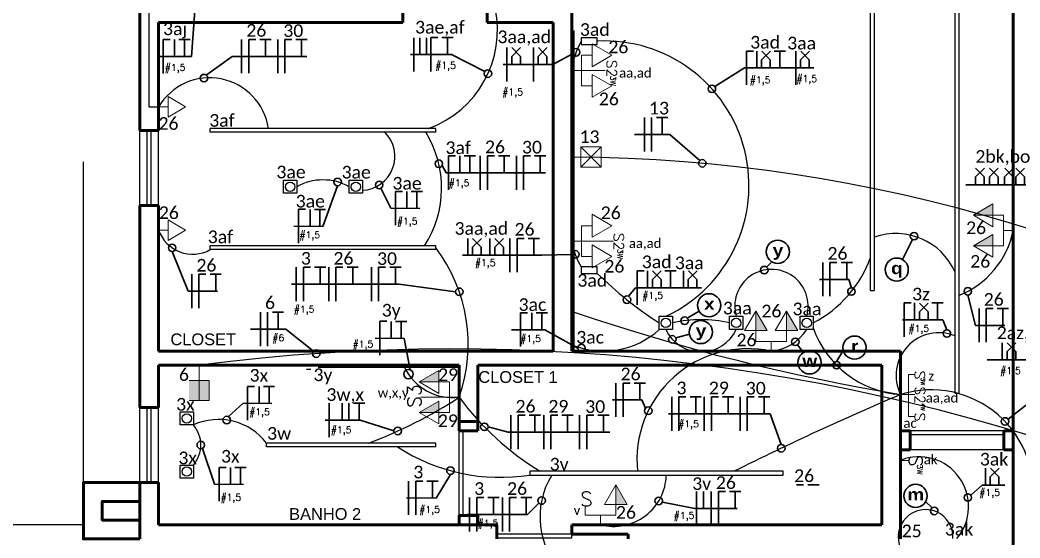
# Model space of a CAD drawing. Header units: millimetres. Extents: x 2775 to 3964, y 1473 to 2314.
# Drawn here: x 2872.3 to 2927.7, y 2154.1 to 2182.8 of the extents above; entities that cross this region are included whole.
import ezdxf
from ezdxf.enums import TextEntityAlignment as Align

# ---------------------------------------------------------------- set-up
doc = ezdxf.new("R2010")
doc.units = ezdxf.units.MM
for name, pattern in [('ACAD_ISO02W100', [15, 12, -3]), ('ACAD_ISO04W100', [30, 24, -3, 0, -3]), ('CONTINUO', [0]), ('DASHDOT2', [0.5, 0.25, -0.125, 0, -0.125]), ('DASHEDX2', [38.1, 25.4, -12.7])]:
    doc.linetypes.add(name, pattern=pattern)
for name, color, linetype in [('0.05', 8, 'Continuous'), ('01', 254, 'Continuous'), ('02', 7, 'Continuous'), ('04', 4, 'Continuous')]:
    doc.layers.add(name, color=color, linetype=linetype)
for name, color, linetype, lineweight in [('06', 252, 'Continuous', 60), ('EJEL05130C', 130, 'Continuous', 30), ('EJEL0550C', 50, 'Continuous', 35), ('EJEL0580C', 80, 'Continuous', 9), ('EJEL25170C', 170, 'Continuous', 25), ('EJEL25170T', 170, 'ACAD_ISO02W100', 25), ('EJEL25170TP', 10, 'ACAD_ISO04W100', 25), ('EJEL3040C', 40, 'Continuous', 9), ('Textos Iluminação', 111, 'DASHDOT2', 50)]:
    doc.layers.add(name, color=color, linetype=linetype, lineweight=lineweight)
doc.styles.add('CALIBRI - MUTABILE 25', font='calibri.ttf', dxfattribs={"height": 25})
doc.styles.add('M_abG50', font='', dxfattribs={"width": 1.1, "height": 0.13})
doc.styles.add('ROMANS', font='romans', dxfattribs={"height": 0.2})
doc.styles.add('SR60', font='simplex', dxfattribs={"height": 0.15})
doc.styles.add('SR80', font='SIMPLEX', dxfattribs={"height": 0.1})
doc.styles.get("Standard").update_dxf_attribs({"font": 'arial.ttf'})
doc.styles.get('M_abG50').set_extended_font_data('Arial Black')

# ---------------------------------------------------------------- blocks, each defined once
blk = doc.blocks.new('A$C0AE3526C')
at = {"layer": 'EJEL0580C'}
h = blk.add_hatch(color=256, dxfattribs=at)
h.dxf.hatch_style = 1
h.paths.add_polyline_path([(47.6, 15.9), (15.9, 15.9), (15.9, -15.9), (47.6, -15.9)])
h = blk.add_hatch(color=256, dxfattribs=at)
h.dxf.hatch_style = 1
h.paths.add_polyline_path([(47.6, -15.9), (47.6, 0), (15.9, 0), (15.9, -15.9)])
for p, q in [((15.9, 15.9), (47.6, 15.9)), ((15.9, -15.9), (15.9, 15.9)), ((15.9, -15.9), (15.9, 15.9)), ((47.6, -15.9), (47.6, 15.9)), ((47.6, -15.9), (47.6, 15.9)), ((-7.9, 0), (47.6, 0)), ((0, 0), (47.6, 0))]:
    blk.add_line(p, q, dxfattribs=at)
blk = doc.blocks.new('A$C45B0798E')
at = {"layer": 'EJEL0580C'}
for p, q in [((-15.9, -15.9), (-15.9, 15.9)), ((-15.9, 15.9), (15.9, 15.9)), ((15.9, -15.9), (15.9, 15.9)), ((-26.9, 0), (-30.2, 0)), ((-15.9, 0), (-26.9, 0)), ((-15.9, -15.9), (15.9, -15.9))]:
    blk.add_line(p, q, dxfattribs=at)
at = {"layer": 'EJEL0580C', "ltscale": 0.015}
for p, q in [((-15.9, -15.9), (15.9, 15.9)), ((-15.9, 15.9), (15.9, -15.9))]:
    blk.add_line(p, q, dxfattribs=at)
blk = doc.blocks.new('A$C48824C57')
at = {"layer": 'EJEL0580C'}
h = blk.add_hatch(color=256, dxfattribs=at)
h.dxf.hatch_style = 1
h.paths.add_polyline_path([(30.2, 22.6), (30.2, 5.7), (58.9, 22.6)])
h = blk.add_hatch(color=256, dxfattribs=at)
h.dxf.hatch_style = 1
h.paths.add_polyline_path([(30.2, -22.6), (30.2, -39.5), (58.9, -22.6)])
for p, q in [((30.2, 22.6), (30.2, 39.5)), ((30.2, 39.5), (30.2, 5.7)), ((30.2, 39.5), (58.9, 22.6)), ((30.2, 22.6), (14.3, 22.6)), ((14.3, 22.6), (14.3, -22.6)), ((58.9, 22.6), (30.2, 5.7)), ((30.2, 22.6), (58.9, 22.6)), ((3.3, 0), (0, 0)), ((14.3, 0), (3.3, 0)), ((14.3, -22.6), (14.3, 0)), ((30.2, -22.6), (30.2, -5.7)), ((30.2, -5.7), (30.2, -39.5)), ((30.2, -5.7), (58.9, -22.6)), ((30.2, -22.6), (14.3, -22.6)), ((58.9, -22.6), (30.2, -39.5)), ((30.2, -22.6), (58.9, -22.6))]:
    blk.add_line(p, q, dxfattribs=at)
blk = doc.blocks.new('A$C358D43A7')
at = {"layer": 'EJEL0580C'}
for p, q in [((0, 0), (0, 16.9)), ((0, 16.9), (0, -16.9)), ((0, 16.9), (28.7, 0)), ((0, 0), (-15.9, 0)), ((28.7, 0), (0, -16.9))]:
    blk.add_line(p, q, dxfattribs=at)
blk = doc.blocks.new('A$C31D627B1')
at = {"layer": 'EJEL0580C'}
h = blk.add_hatch(color=256, dxfattribs=at)
h.dxf.hatch_style = 1
h.paths.add_polyline_path([(30.2, -22.6), (30.2, -39.5), (58.9, -22.6)])
for p, q in [((14.3, 22.6), (14.3, -22.6)), ((27.6, 22.6), (14.3, 22.6)), ((3.3, 0), (0, 0)), ((14.3, 0), (3.3, 0)), ((14.3, -22.6), (14.3, 0)), ((30.2, -22.6), (30.2, -5.7)), ((30.2, -5.7), (30.2, -39.5)), ((30.2, -5.7), (58.9, -22.6)), ((30.2, -22.6), (14.3, -22.6)), ((58.9, -22.6), (30.2, -39.5)), ((30.2, -22.6), (58.9, -22.6))]:
    blk.add_line(p, q, dxfattribs=at)
at = {"layer": 'EJEL0580C', "style": 'SR80'}
blk.add_text('S', height=21.2, rotation=270, dxfattribs=at).set_placement((27.6, 30))
blk = doc.blocks.new('xx')
at = {"layer": 'EJEL0550C', "ltscale": 0.015}
for p, q in [((29608.92, 22540.88), (29612.08, 22544.01)), ((29608.92, 22537.98), (29608.92, 22540.88)), ((29612.02, 22540.88), (29608.96, 22544.01)), ((29612.02, 22537.98), (29612.02, 22540.88))]:
    blk.add_line(p, q, dxfattribs=at)

msp = doc.modelspace()

# ---------------------------------------------------------------- linework, layer by layer
at = {"layer": '0.05'}
msp.add_line((2888.4, 2163.444), (2888.168, 2163.445), dxfattribs=at)
at = {"layer": '01', "linetype": 'DASHEDX2', "ltscale": 0.7}
msp.add_line((2875.803, 2157.18), (2875.803, 2213.678), dxfattribs=at)
at = {"layer": '01', "color": 32, "linetype": 'DASHEDX2', "ltscale": 0.7, "true_color": 0xcd6928}
for p, q in [((2903.011, 2164.47), (2903.011, 2183.476)), ((2896.632, 2163.558), (2888.821, 2163.558))]:
    msp.add_line(p, q, dxfattribs=at)
at = {"layer": '01', "ltscale": 5}
for p, q in [((2926.834, 2159.002), (2921.627, 2159.002)), ((2875.803, 2154.836), (2859.877, 2154.836))]:
    msp.add_line(p, q, dxfattribs=at)
at = {"layer": '01', "color": 40}
for points in [[(2886.895, 2173.947), (2887.624, 2173.947), (2887.624, 2173.218), (2886.895, 2173.218)], [(2890.54, 2173.947), (2891.269, 2173.947), (2891.269, 2173.218), (2890.54, 2173.218)], [(2907.724, 2166.396), (2908.453, 2166.396), (2908.453, 2165.667), (2907.724, 2165.667)], [(2911.629, 2166.396), (2912.358, 2166.396), (2912.358, 2165.667), (2911.629, 2165.667)], [(2915.534, 2166.396), (2916.263, 2166.396), (2916.263, 2165.667), (2915.534, 2165.667)], [(2881.167, 2161.102), (2881.896, 2161.102), (2881.896, 2160.373), (2881.167, 2160.373)], [(2881.167, 2158.152), (2881.896, 2158.152), (2881.896, 2157.423), (2881.167, 2157.423)]]:
    msp.add_lwpolyline(points, close=True, dxfattribs=at)
for centre in [(2887.259, 2173.582), (2890.904, 2173.582), (2908.088, 2166.032), (2911.994, 2166.032), (2915.899, 2166.032), (2881.531, 2160.738), (2881.531, 2157.787)]:
    msp.add_circle(centre, 0.26, dxfattribs=at)
at = {"layer": '02', "ltscale": 5}
for p, q in [((2878.928, 2172.541), (2878.928, 2176.707)), ((2879.344, 2172.541), (2879.344, 2176.707)), ((2879.553, 2172.541), (2879.553, 2176.707)), ((2879.969, 2172.541), (2879.969, 2176.707)), ((2878.928, 2157.18), (2878.928, 2161.345)), ((2879.344, 2157.18), (2879.344, 2161.345)), ((2879.553, 2157.18), (2879.553, 2161.345)), ((2879.969, 2157.18), (2879.969, 2161.345))]:
    msp.add_line(p, q, dxfattribs=at)
at = {"layer": '02', "color": 40, "ltscale": 15}
for p, q in [((2882.833, 2176.603), (2882.833, 2176.811)), ((2895.33, 2176.811), (2882.833, 2176.811)), ((2895.33, 2176.603), (2882.833, 2176.603)), ((2895.33, 2176.603), (2895.33, 2176.811)), ((2882.833, 2170.093), (2882.833, 2170.302)), ((2895.33, 2170.302), (2882.833, 2170.302)), ((2895.33, 2170.093), (2882.833, 2170.093)), ((2895.33, 2170.093), (2895.33, 2170.302)), ((2919.438, 2167.829), (2919.646, 2167.829)), ((2885.957, 2159.158), (2885.957, 2159.367)), ((2895.33, 2159.367), (2885.957, 2159.367)), ((2895.33, 2159.158), (2885.957, 2159.158)), ((2895.33, 2159.158), (2895.33, 2159.367))]:
    msp.add_line(p, q, dxfattribs=at)
for points in [[(2924.335, 2186.574), (2924.335, 2162.126), (2924.126, 2162.126), (2924.126, 2186.366)], [(2919.438, 2167.829), (2919.438, 2183.476), (2919.646, 2183.476), (2919.646, 2167.829)], [(2904.287, 2181.471), (2904.287, 2181.836), (2903.402, 2181.836), (2903.402, 2181.471), (2904.287, 2181.471)], [(2904.287, 2168.777), (2904.287, 2169.142), (2903.402, 2169.142), (2903.402, 2168.777), (2904.287, 2168.777)]]:
    msp.add_lwpolyline(points, dxfattribs=at)
at = {"layer": '02', "ltscale": 5}
for points in [[(2896.632, 2155.357), (2896.632, 2160.044), (2896.841, 2160.044), (2896.841, 2155.357)], [(2926.834, 2160.044), (2921.627, 2160.044), (2921.627, 2159.835), (2926.834, 2159.835)], [(2902.881, 2154.316), (2898.715, 2154.316), (2898.715, 2154.107), (2902.881, 2154.107)]]:
    msp.add_lwpolyline(points, close=True, dxfattribs=at)
at = {"layer": '02', "color": 40, "ltscale": 15}
msp.add_lwpolyline([(2900.542, 2157.596), (2914.601, 2157.596), (2914.601, 2157.804), (2900.542, 2157.804)], close=True, dxfattribs=at)
at = {"layer": '06', "ltscale": 5}
for p, q in [((2878.928, 2176.707), (2878.928, 2203.524)), ((2927.355, 2132.185), (2927.355, 2191.547)), ((2893.508, 2182.695), (2893.508, 2183.476)), ((2898.194, 2182.695), (2898.194, 2183.476)), ((2902.881, 2164.47), (2902.881, 2183.476)), ((2879.969, 2176.707), (2879.969, 2182.695)), ((2893.508, 2182.695), (2879.969, 2182.695)), ((2901.839, 2182.695), (2898.194, 2182.695)), ((2901.839, 2164.47), (2901.839, 2182.695)), ((2879.969, 2176.707), (2878.928, 2176.707)), ((2879.969, 2176.707), (2878.928, 2176.707)), ((2878.928, 2161.345), (2878.928, 2172.541)), ((2879.969, 2172.541), (2878.928, 2172.541)), ((2879.969, 2164.47), (2879.969, 2172.541)), ((2901.839, 2164.47), (2879.969, 2164.47)), ((2921.106, 2164.47), (2902.881, 2164.47)), ((2921.106, 2154.055), (2921.106, 2164.47)), ((2879.969, 2161.345), (2879.969, 2163.689)), ((2896.632, 2163.689), (2879.969, 2163.689)), ((2896.632, 2160.564), (2896.632, 2163.689)), ((2920.065, 2163.689), (2897.674, 2163.689)), ((2897.674, 2160.564), (2897.674, 2163.689)), ((2920.065, 2154.836), (2920.065, 2163.689)), ((2879.969, 2161.345), (2878.928, 2161.345)), ((2879.969, 2161.345), (2878.928, 2161.345)), ((2897.674, 2160.564), (2896.632, 2160.564)), ((2896.632, 2160.564), (2896.632, 2160.044)), ((2897.674, 2160.564), (2897.674, 2160.044)), ((2897.674, 2160.044), (2896.632, 2160.044)), ((2921.627, 2160.044), (2921.106, 2160.044)), ((2921.627, 2159.002), (2921.627, 2160.044)), ((2926.834, 2159.002), (2926.834, 2160.044)), ((2927.355, 2160.044), (2926.834, 2160.044)), ((2921.627, 2159.002), (2921.106, 2159.002)), ((2927.355, 2159.002), (2926.834, 2159.002)), ((2878.928, 2154.055), (2878.928, 2157.18)), ((2879.969, 2157.18), (2878.928, 2157.18)), ((2879.969, 2154.836), (2879.969, 2157.18)), ((2896.632, 2154.836), (2896.632, 2155.357)), ((2897.674, 2155.357), (2896.632, 2155.357)), ((2897.674, 2154.836), (2897.674, 2155.357)), ((2898.715, 2154.836), (2879.969, 2154.836)), ((2898.715, 2154.055), (2898.715, 2154.836)), ((2920.065, 2154.836), (2902.881, 2154.836)), ((2902.881, 2154.316), (2902.881, 2154.836)), ((2906.005, 2154.316), (2902.881, 2154.316)), ((2906.005, 2154.055), (2906.005, 2154.316))]:
    msp.add_line(p, q, dxfattribs=at)
for points in [[(2878.928, 2157.18), (2875.803, 2157.18), (2875.803, 2154.055), (2878.928, 2154.055)], [(2878.928, 2156.138), (2876.845, 2156.138), (2876.845, 2155.097), (2878.928, 2155.097)]]:
    msp.add_lwpolyline(points, dxfattribs=at)
at = {"layer": 'EJEL05130C', "ltscale": 5}
for p, q in [((2881.785, 2180.798), (2882.034, 2184.22)), ((2881.785, 2180.798), (2879.962, 2180.806)), ((2882.611, 2179.77), (2884.055, 2180.81)), ((2896.213, 2180.908), (2893.939, 2180.914)), ((2896.213, 2180.908), (2898.058, 2179.972)), ((2901.834, 2180.354), (2902.922, 2180.956)), ((2912.456, 2180.165), (2910.814, 2179.131)), ((2908.317, 2176.475), (2909.974, 2175.031)), ((2895.685, 2174.758), (2895.911, 2174.352)), ((2889.078, 2171.385), (2889.894, 2173.64)), ((2892.84, 2172.386), (2892.294, 2173.493)), ((2894.443, 2172.379), (2892.84, 2172.386)), ((2889.078, 2171.385), (2887.475, 2171.392)), ((2921.204, 2169.547), (2921.769, 2170.651)), ((2881.617, 2167.789), (2880.72, 2169.985)), ((2902.861, 2169.829), (2901.212, 2169.782)), ((2913.679, 2169.123), (2913.975, 2169.419)), ((2918.228, 2168.446), (2918.381, 2167.981)), ((2893.305, 2168.174), (2896.433, 2167.757)), ((2906.403, 2167.978), (2906.021, 2167.507)), ((2925.264, 2165.896), (2924.833, 2167.578)), ((2909.274, 2166.302), (2909.931, 2166.69)), ((2923.446, 2166.197), (2923.673, 2165.652)), ((2887.025, 2165.688), (2888.558, 2164.47)), ((2901.39, 2165.654), (2903.206, 2164.636)), ((2893.579, 2165.174), (2891.975, 2165.181)), ((2893.579, 2165.174), (2893.911, 2163.434)), ((2908.643, 2165.202), (2909.397, 2165.41)), ((2915.384, 2164.81), (2915.721, 2164.389)), ((2917.928, 2164.506), (2917.56, 2163.897)), ((2906.758, 2161.759), (2906.972, 2161.313)), ((2928.532, 2161.845), (2927.067, 2160.687)), ((2884.649, 2161.573), (2883.837, 2160.835)), ((2886.253, 2161.566), (2884.649, 2161.573)), ((2891.142, 2160.634), (2889.209, 2160.642)), ((2891.142, 2160.634), (2893.017, 2160.039)), ((2913.876, 2160.986), (2914.491, 2159.289)), ((2899.34, 2159.969), (2898.238, 2160.269)), ((2883.066, 2157.084), (2882.394, 2159.073)), ((2895.358, 2156.323), (2896.149, 2157.632)), ((2884.67, 2157.077), (2883.066, 2157.084)), ((2925.621, 2157.042), (2924.991, 2156.488)), ((2895.358, 2156.323), (2893.704, 2156.33)), ((2909.691, 2155.736), (2907.897, 2156.101)), ((2900.417, 2155.407), (2901.057, 2156.036))]:
    msp.add_line(p, q, dxfattribs=at)
at = {"layer": 'EJEL05130C'}
for p, q in [((2888.179, 2180.81), (2884.055, 2180.81)), ((2901.834, 2180.354), (2899.075, 2180.354)), ((2916.291, 2180.165), (2912.456, 2180.165)), ((2908.317, 2176.475), (2906.357, 2176.475)), ((2901.411, 2174.352), (2895.911, 2174.352)), ((2928.303, 2173.681), (2924.719, 2173.681)), ((2901.212, 2169.782), (2896.815, 2169.782)), ((2918.228, 2168.446), (2916.602, 2168.446)), ((2883.242, 2167.789), (2881.617, 2167.789)), ((2893.305, 2168.174), (2887.344, 2168.174)), ((2910.069, 2167.978), (2906.403, 2167.978)), ((2923.446, 2166.197), (2921.204, 2166.197)), ((2887.025, 2165.688), (2885.065, 2165.688)), ((2901.39, 2165.654), (2899.53, 2165.654)), ((2926.889, 2165.896), (2925.264, 2165.896)), ((2929.267, 2163.987), (2925.903, 2163.987)), ((2906.758, 2161.759), (2905.132, 2161.759)), ((2913.876, 2160.986), (2908.239, 2160.986)), ((2904.978, 2159.969), (2899.34, 2159.969)), ((2926.891, 2157.042), (2925.621, 2157.042)), ((2922.493, 2156.125), (2922.856, 2155.779)), ((2912.041, 2155.736), (2909.691, 2155.736)), ((2900.417, 2155.407), (2897.052, 2155.407))]:
    msp.add_line(p, q, dxfattribs=at)
at = {"layer": 'EJEL05130C', "ltscale": 5}
for centre, radius in [((2903.114, 2181.035), 0.208), ((2898.228, 2179.851), 0.208), ((2882.484, 2179.605), 0.208), ((2910.644, 2179.01), 0.208), ((2895.503, 2174.859), 0.208), ((2910.114, 2174.878), 0.208), ((2889.894, 2173.848), 0.208), ((2892.198, 2173.677), 0.208), ((2921.853, 2170.842), 0.208), ((2880.72, 2170.193), 0.208), ((2903.069, 2169.829), 0.208), ((2913.55, 2168.959), 0.208), ((2896.642, 2167.757), 0.208), ((2918.381, 2167.772), 0.208), ((2924.833, 2167.786), 0.208), ((2905.935, 2167.317), 0.208), ((2909.131, 2166.151), 0.208), ((2923.673, 2165.443), 0.208), ((2908.451, 2165.121), 0.208), ((2915.268, 2164.984), 0.208), ((2888.711, 2164.328), 0.208), ((2903.414, 2164.636), 0.208), ((2917.56, 2163.689), 0.208), ((2893.817, 2163.191), 0.26), ((2907.117, 2161.163), 0.208), ((2883.746, 2160.647), 0.208), ((2926.896, 2160.569), 0.208), ((2893.225, 2160.039), 0.208), ((2898.03, 2160.269), 0.208), ((2882.308, 2159.262), 0.208), ((2914.491, 2159.081), 0.208), ((2896.149, 2157.84), 0.208), ((2901.206, 2156.182), 0.208), ((2907.697, 2156.16), 0.208), ((2924.834, 2156.351), 0.208)]:
    msp.add_circle(centre, radius, dxfattribs=at)
at = {"layer": 'EJEL05130C'}
for centre, radius in [((2914.296, 2169.975), 0.642), ((2920.892, 2168.986), 0.642), ((2910.489, 2167.007), 0.642), ((2910.029, 2165.524), 0.642), ((2918.551, 2164.661), 0.642), ((2916.059, 2163.843), 0.642), ((2921.934, 2156.441), 0.642), ((2922.969, 2155.604), 0.208)]:
    msp.add_circle(centre, radius, dxfattribs=at)
at = {"layer": 'EJEL0550C'}
for p, q in [((2880.218, 2181.743), (2880.607, 2181.743)), ((2881.403, 2181.738), (2881.09, 2181.738)), ((2881.403, 2181.738), (2881.715, 2181.738)), ((2884.97, 2181.748), (2885.359, 2181.748)), ((2885.899, 2181.748), (2885.587, 2181.748)), ((2885.899, 2181.748), (2886.211, 2181.748)), ((2886.97, 2181.748), (2887.358, 2181.748)), ((2887.899, 2181.748), (2887.586, 2181.748)), ((2887.899, 2181.748), (2888.211, 2181.748)), ((2895.057, 2181.848), (2895.446, 2181.848)), ((2895.987, 2181.848), (2895.674, 2181.848)), ((2895.987, 2181.848), (2896.299, 2181.848)), ((2912.557, 2181.103), (2912.946, 2181.103)), ((2914.404, 2181.103), (2914.091, 2181.103)), ((2914.404, 2181.103), (2914.716, 2181.103)), ((2907.88, 2177.413), (2907.568, 2177.413)), ((2907.88, 2177.413), (2908.193, 2177.413)), ((2896.036, 2175.295), (2896.425, 2175.295)), ((2897.221, 2175.29), (2896.908, 2175.29)), ((2897.221, 2175.29), (2897.533, 2175.29)), ((2898.202, 2175.29), (2898.59, 2175.29)), ((2899.131, 2175.29), (2898.818, 2175.29)), ((2899.131, 2175.29), (2899.443, 2175.29)), ((2900.201, 2175.29), (2900.59, 2175.29)), ((2901.131, 2175.29), (2900.818, 2175.29)), ((2901.131, 2175.29), (2901.443, 2175.29)), ((2893.096, 2173.324), (2893.484, 2173.324)), ((2894.28, 2173.319), (2893.968, 2173.319)), ((2894.28, 2173.319), (2894.593, 2173.319)), ((2887.731, 2172.33), (2888.12, 2172.33)), ((2888.915, 2172.324), (2888.603, 2172.324)), ((2888.915, 2172.324), (2889.228, 2172.324)), ((2899.842, 2170.72), (2900.231, 2170.72)), ((2900.771, 2170.72), (2900.459, 2170.72)), ((2900.771, 2170.72), (2901.083, 2170.72)), ((2917.19, 2169.384), (2917.579, 2169.384)), ((2918.119, 2169.384), (2917.807, 2169.384)), ((2918.119, 2169.384), (2918.432, 2169.384)), ((2887.995, 2169.113), (2888.384, 2169.113)), ((2888.924, 2169.113), (2888.611, 2169.113)), ((2888.924, 2169.113), (2889.236, 2169.113)), ((2889.8, 2169.113), (2890.189, 2169.113)), ((2890.729, 2169.113), (2890.417, 2169.113)), ((2890.729, 2169.113), (2891.042, 2169.113)), ((2892.167, 2169.113), (2892.556, 2169.113)), ((2893.096, 2169.113), (2892.784, 2169.113)), ((2893.096, 2169.113), (2893.409, 2169.113)), ((2906.504, 2168.917), (2906.893, 2168.917)), ((2908.351, 2168.917), (2908.038, 2168.917)), ((2908.351, 2168.917), (2908.663, 2168.917)), ((2882.204, 2168.727), (2882.593, 2168.727)), ((2883.134, 2168.727), (2882.821, 2168.727)), ((2883.134, 2168.727), (2883.446, 2168.727)), ((2886.589, 2166.627), (2886.276, 2166.627)), ((2886.589, 2166.627), (2886.901, 2166.627)), ((2921.306, 2167.135), (2921.694, 2167.135)), ((2923.152, 2167.135), (2922.84, 2167.135)), ((2923.152, 2167.135), (2923.465, 2167.135)), ((2925.851, 2166.835), (2926.24, 2166.835)), ((2926.78, 2166.835), (2926.468, 2166.835)), ((2926.78, 2166.835), (2927.093, 2166.835)), ((2892.231, 2166.119), (2892.62, 2166.119)), ((2893.416, 2166.114), (2893.104, 2166.114)), ((2893.416, 2166.114), (2893.729, 2166.114)), ((2900.031, 2166.598), (2900.42, 2166.598)), ((2901.216, 2166.593), (2900.903, 2166.593)), ((2901.216, 2166.593), (2901.528, 2166.593)), ((2884.906, 2162.511), (2885.294, 2162.511)), ((2886.09, 2162.505), (2885.778, 2162.505)), ((2886.09, 2162.505), (2886.403, 2162.505)), ((2905.72, 2162.698), (2906.109, 2162.698)), ((2906.649, 2162.698), (2906.337, 2162.698)), ((2906.649, 2162.698), (2906.962, 2162.698)), ((2908.816, 2161.925), (2909.205, 2161.925)), ((2909.745, 2161.925), (2909.433, 2161.925)), ((2909.745, 2161.925), (2910.058, 2161.925)), ((2910.615, 2161.925), (2911.004, 2161.925)), ((2911.544, 2161.925), (2911.231, 2161.925)), ((2911.544, 2161.925), (2911.856, 2161.925)), ((2912.607, 2161.925), (2912.996, 2161.925)), ((2913.536, 2161.925), (2913.224, 2161.925)), ((2913.536, 2161.925), (2913.849, 2161.925)), ((2891.084, 2161.573), (2890.771, 2161.573)), ((2891.084, 2161.573), (2891.396, 2161.573)), ((2899.898, 2160.908), (2900.287, 2160.908)), ((2900.827, 2160.908), (2900.514, 2160.908)), ((2900.827, 2160.908), (2901.139, 2160.908)), ((2901.716, 2160.908), (2902.105, 2160.908)), ((2902.645, 2160.908), (2902.333, 2160.908)), ((2902.645, 2160.908), (2902.957, 2160.908)), ((2903.709, 2160.908), (2904.097, 2160.908)), ((2904.638, 2160.908), (2904.325, 2160.908)), ((2904.638, 2160.908), (2904.95, 2160.908)), ((2883.322, 2158.022), (2883.711, 2158.022)), ((2884.507, 2158.017), (2884.195, 2158.017)), ((2884.507, 2158.017), (2884.819, 2158.017)), ((2894.226, 2157.261), (2894.615, 2157.261)), ((2895.155, 2157.261), (2894.843, 2157.261)), ((2895.155, 2157.261), (2895.468, 2157.261)), ((2911.003, 2156.675), (2911.392, 2156.675)), ((2911.932, 2156.675), (2911.62, 2156.675)), ((2911.932, 2156.675), (2912.245, 2156.675)), ((2915.342, 2157.059), (2915.731, 2157.059)), ((2916.271, 2157.059), (2915.958, 2157.059)), ((2916.271, 2157.059), (2916.583, 2157.059)), ((2897.603, 2156.345), (2897.992, 2156.345)), ((2898.532, 2156.345), (2898.22, 2156.345)), ((2898.532, 2156.345), (2898.844, 2156.345)), ((2899.427, 2156.345), (2899.816, 2156.345)), ((2900.356, 2156.345), (2900.043, 2156.345)), ((2900.356, 2156.345), (2900.668, 2156.345))]:
    msp.add_line(p, q, dxfattribs=at)
at = {"layer": 'EJEL0550C', "ltscale": 0.015}
for p, q in [((2880.218, 2179.866), (2880.218, 2181.743)), ((2880.856, 2180.802), (2880.856, 2181.741)), ((2881.403, 2180.8), (2881.403, 2181.738)), ((2884.572, 2179.871), (2884.572, 2181.748)), ((2884.97, 2179.871), (2884.97, 2181.748)), ((2885.899, 2180.81), (2885.899, 2181.748)), ((2886.572, 2179.871), (2886.572, 2181.748)), ((2886.97, 2179.871), (2886.97, 2181.748)), ((2887.899, 2180.81), (2887.899, 2181.748)), ((2894.111, 2179.964), (2894.111, 2181.841)), ((2894.455, 2180.907), (2894.455, 2181.845)), ((2894.829, 2180.907), (2894.829, 2181.845)), ((2895.057, 2179.97), (2895.057, 2181.848)), ((2895.987, 2180.909), (2895.987, 2181.848)), ((2899.281, 2179.416), (2899.281, 2181.293)), ((2900.753, 2179.416), (2900.753, 2181.293)), ((2912.557, 2179.226), (2912.557, 2181.103)), ((2913.135, 2180.165), (2913.135, 2181.103)), ((2914.404, 2180.165), (2914.404, 2181.103)), ((2915.297, 2179.226), (2915.297, 2181.103)), ((2906.904, 2175.536), (2906.904, 2177.413)), ((2907.301, 2175.536), (2907.301, 2177.413)), ((2907.88, 2176.475), (2907.88, 2177.413)), ((2896.036, 2173.418), (2896.036, 2175.295)), ((2896.674, 2174.354), (2896.674, 2175.293)), ((2897.221, 2174.352), (2897.221, 2175.29)), ((2897.804, 2173.413), (2897.804, 2175.29)), ((2898.202, 2173.413), (2898.202, 2175.29)), ((2899.131, 2174.352), (2899.131, 2175.29)), ((2899.804, 2173.413), (2899.804, 2175.29)), ((2900.201, 2173.413), (2900.201, 2175.29)), ((2901.131, 2174.352), (2901.131, 2175.29)), ((2893.096, 2171.447), (2893.096, 2173.324)), ((2893.734, 2172.383), (2893.734, 2173.321)), ((2894.28, 2172.38), (2894.28, 2173.319)), ((2887.731, 2170.452), (2887.731, 2172.33)), ((2888.369, 2171.388), (2888.369, 2172.327)), ((2888.915, 2171.386), (2888.915, 2172.324)), ((2897.107, 2169.782), (2897.107, 2170.72)), ((2898.339, 2169.782), (2898.339, 2170.72)), ((2899.444, 2168.843), (2899.444, 2170.72)), ((2899.842, 2168.843), (2899.842, 2170.72)), ((2900.771, 2169.782), (2900.771, 2170.72)), ((2916.792, 2167.507), (2916.792, 2169.384)), ((2917.19, 2167.507), (2917.19, 2169.384)), ((2918.119, 2168.446), (2918.119, 2169.384)), ((2887.597, 2167.235), (2887.597, 2169.113)), ((2887.995, 2167.235), (2887.995, 2169.113)), ((2888.924, 2168.174), (2888.924, 2169.113)), ((2889.402, 2167.235), (2889.402, 2169.113)), ((2889.8, 2167.235), (2889.8, 2169.113)), ((2890.729, 2168.174), (2890.729, 2169.113)), ((2891.769, 2167.235), (2891.769, 2169.113)), ((2892.167, 2167.235), (2892.167, 2169.113)), ((2893.096, 2168.174), (2893.096, 2169.113)), ((2906.504, 2167.04), (2906.504, 2168.917)), ((2907.082, 2167.978), (2907.082, 2168.917)), ((2908.351, 2167.978), (2908.351, 2168.917)), ((2909.066, 2167.978), (2909.066, 2168.917)), ((2881.807, 2166.85), (2881.807, 2168.727)), ((2882.204, 2166.85), (2882.204, 2168.727)), ((2883.134, 2167.789), (2883.134, 2168.727)), ((2885.612, 2164.75), (2885.612, 2166.627)), ((2886.01, 2164.75), (2886.01, 2166.627)), ((2886.589, 2165.688), (2886.589, 2166.627)), ((2921.306, 2165.258), (2921.306, 2167.135)), ((2921.883, 2166.197), (2921.883, 2167.135)), ((2923.152, 2166.197), (2923.152, 2167.135)), ((2925.453, 2164.958), (2925.453, 2166.835)), ((2925.851, 2164.958), (2925.851, 2166.835)), ((2926.78, 2165.896), (2926.78, 2166.835)), ((2892.231, 2164.242), (2892.231, 2166.119)), ((2892.869, 2165.177), (2892.869, 2166.116)), ((2893.416, 2165.175), (2893.416, 2166.114)), ((2900.031, 2164.721), (2900.031, 2166.598)), ((2900.669, 2165.657), (2900.669, 2166.595)), ((2901.216, 2165.654), (2901.216, 2166.593)), ((2926.743, 2163.987), (2926.743, 2164.926)), ((2884.906, 2160.634), (2884.906, 2162.511)), ((2885.544, 2161.569), (2885.544, 2162.508)), ((2886.09, 2161.567), (2886.09, 2162.505)), ((2905.322, 2160.821), (2905.322, 2162.698)), ((2905.72, 2160.821), (2905.72, 2162.698)), ((2906.649, 2161.759), (2906.649, 2162.698)), ((2908.418, 2160.048), (2908.418, 2161.925)), ((2908.816, 2160.048), (2908.816, 2161.925)), ((2909.745, 2160.986), (2909.745, 2161.925)), ((2910.217, 2160.048), (2910.217, 2161.925)), ((2910.615, 2160.048), (2910.615, 2161.925)), ((2911.544, 2160.986), (2911.544, 2161.925)), ((2912.21, 2160.048), (2912.21, 2161.925)), ((2912.607, 2160.048), (2912.607, 2161.925)), ((2913.536, 2160.986), (2913.536, 2161.925)), ((2889.429, 2159.696), (2889.429, 2161.573)), ((2890.147, 2160.634), (2890.147, 2161.573)), ((2890.52, 2160.634), (2890.52, 2161.573)), ((2891.084, 2160.634), (2891.084, 2161.573)), ((2899.5, 2159.031), (2899.5, 2160.908)), ((2899.898, 2159.031), (2899.898, 2160.908)), ((2900.827, 2159.969), (2900.827, 2160.908)), ((2901.318, 2159.031), (2901.318, 2160.908)), ((2901.716, 2159.031), (2901.716, 2160.908)), ((2902.645, 2159.969), (2902.645, 2160.908)), ((2903.311, 2159.031), (2903.311, 2160.908)), ((2903.709, 2159.031), (2903.709, 2160.908)), ((2904.638, 2159.969), (2904.638, 2160.908)), ((2883.322, 2156.145), (2883.322, 2158.022)), ((2883.96, 2157.081), (2883.96, 2158.019)), ((2884.507, 2157.078), (2884.507, 2158.017)), ((2925.81, 2157.042), (2925.81, 2157.981)), ((2893.828, 2155.384), (2893.828, 2157.261)), ((2894.226, 2155.384), (2894.226, 2157.261)), ((2895.155, 2156.323), (2895.155, 2157.261)), ((2909.787, 2154.798), (2909.787, 2156.675)), ((2910.184, 2155.736), (2910.184, 2156.675)), ((2910.605, 2154.798), (2910.605, 2156.675)), ((2911.003, 2154.798), (2911.003, 2156.675)), ((2911.932, 2155.736), (2911.932, 2156.675)), ((2897.205, 2154.468), (2897.205, 2156.345)), ((2897.603, 2154.468), (2897.603, 2156.345)), ((2898.532, 2155.407), (2898.532, 2156.345)), ((2899.029, 2154.468), (2899.029, 2156.345)), ((2899.427, 2154.468), (2899.427, 2156.345)), ((2900.356, 2155.407), (2900.356, 2156.345))]:
    msp.add_line(p, q, dxfattribs=at)
at = {"layer": 'EJEL0580C'}
for p, q in [((2904.012, 2181.507), (2904.012, 2180.238)), ((2904.012, 2181.507), (2905.088, 2180.873)), ((2904.012, 2180.873), (2903.417, 2180.873)), ((2903.417, 2180.873), (2903.417, 2179.178)), ((2903.005, 2180.025), (2902.881, 2180.025)), ((2903.417, 2180.025), (2903.005, 2180.025)), ((2903.417, 2179.178), (2903.417, 2180.025)), ((2903.417, 2180.025), (2904.721, 2180.025)), ((2904.012, 2179.178), (2904.012, 2179.812)), ((2904.012, 2179.812), (2904.012, 2178.543)), ((2904.012, 2179.812), (2905.088, 2179.178)), ((2904.012, 2179.178), (2903.417, 2179.178)), ((2905.088, 2179.178), (2904.012, 2178.543)), ((2904.012, 2172.052), (2904.012, 2170.782)), ((2904.012, 2172.052), (2905.088, 2171.417)), ((2904.012, 2171.417), (2903.417, 2171.417)), ((2903.417, 2171.417), (2903.417, 2169.722)), ((2903.005, 2170.57), (2902.881, 2170.57)), ((2903.417, 2170.57), (2903.005, 2170.57)), ((2903.417, 2169.722), (2903.417, 2170.57)), ((2903.417, 2170.57), (2904.721, 2170.57)), ((2905.191, 2170.57), (2904.721, 2170.57)), ((2904.012, 2169.722), (2904.012, 2170.357)), ((2904.012, 2170.357), (2904.012, 2169.087)), ((2904.012, 2170.357), (2905.088, 2169.722)), ((2904.012, 2169.722), (2903.417, 2169.722)), ((2905.088, 2169.722), (2904.012, 2169.087)), ((2921.892, 2163.163), (2921.542, 2163.163)), ((2921.542, 2163.163), (2921.542, 2160.835)), ((2894.482, 2161.91), (2896.096, 2161.91)), ((2921.542, 2162.064), (2921.106, 2162.063)), ((2921.892, 2162.064), (2921.542, 2162.064)), ((2921.892, 2160.835), (2921.542, 2160.835)), ((2921.576, 2158.411), (2921.106, 2158.411))]:
    msp.add_line(p, q, dxfattribs=at)
at = {"layer": 'EJEL0580C', "ltscale": 5}
for p, q in [((2904.012, 2180.238), (2905.088, 2180.873)), ((2904.012, 2170.782), (2905.088, 2171.417))]:
    msp.add_line(p, q, dxfattribs=at)
at = {"layer": 'EJEL25170C', "ltscale": 5}
for centre, radius, start, end in [((2892.948, 2182.272), 5.809, 289.9105, 11.9973), ((2907, 2179.605), 4.14, 150.352, 174.1814), ((2904.687, 2173.651), 8.012, 295.117, 92.8633), ((2882.8, 2176.324), 3.296, 8.5001, 149.1906), ((2891.187, 2175.268), 1.884, 272.4757, 45.0986), ((2889.748, 2173.505), 5.912, 327.192, 31.5983), ((2889.082, 2170.959), 3.001, 60.9363, 119.0637), ((2881.856, 2171.838), 1.999, 199.2942, 299.2467), ((2922.466, 2172.187), 4.998, 291.9585, 348.0336), ((2906.635, 2171.13), 3.795, 188.4853, 211.5858), ((2920.844, 2167.395), 3.592, 23.9752, 109.4854), ((2888.296, 2164.847), 8.838, 340.5946, 37.2596), ((2913.21, 2171.905), 6.62, 297.4683, 340.1857), ((2913.946, 2166.965), 2.034, 343.776, 196.224), ((2919.483, 2184.277), 21.706, 225.5669, 237.1974), ((2910.041, 2158.962), 7.246, 77.3398, 102.6602), ((2904.633, 2169.064), 4.593, 247.5783, 312.3014), ((2910.041, 2166.57), 2.151, 204.8197, 335.1803), ((2913.702, 2167.062), 2.602, 274.9919, 327.5938), ((2921.497, 2167.597), 5.548, 199.3802, 265.9597), ((2923.223, 2163.12), 2.366, 67.5618, 206.5285), ((2912.64, 2158.455), 6.151, 77.9091, 186.0724), ((2896.28, 2164.87), 2.981, 206.1031, 276.7838), ((2922.797, 2156.649), 5.672, 350.8456, 107.3397), ((2882.402, 2183.78), 26.093, 290.6643, 303.0513), ((2909.407, 2171.372), 15.898, 216.5259, 238.5883), ((2985.163, 2011.168), 163.929, 113.00172, 116.55403), ((2883.294, 2157.317), 3.361, 37.5775, 114.5806), ((2880.607, 2159.262), 1.702, 319.2428, 40.7572), ((2898.911, 2167.891), 10.423, 236.9092, 279.0015), ((2922.128, 2155.856), 2.751, 319.8429, 111.7919), ((2905.606, 2155.267), 4.494, 148.7851, 224.2389), ((2905.192, 2157.671), 2.926, 255.693, 358.5313), ((2922.491, 2154.161), 1.52, 356.9946, 204.3392)]:
    msp.add_arc(centre, radius, start, end, dxfattribs=at)
at = {"layer": 'EJEL25170T', "ltscale": 5}
for p, q in [((2879.421, 2186.377), (2879.421, 2178.012)), ((2879.421, 2178.012), (2879.969, 2178.012))]:
    msp.add_line(p, q, dxfattribs=at)
at = {"layer": 'EJEL25170TP', "ltscale": 5}
for centre, radius, start, end in [((2888.463, 2111.045), 93.566, 8.67364, 81.78084), ((2885.676, 2103.579), 97.467, 12.78944, 80.45404), ((2902.35, 2089.258), 85.971, 24.67983, 89.64651), ((2939.812, 2274.173), 113.66, 251.10834, 260.5274), ((2896.19, 2055.111), 109.473, 39.77918, 97.33251)]:
    msp.add_arc(centre, radius, start, end, dxfattribs=at)

# ---------------------------------------------------------------- block references
at = {"layer": 'EJEL05130C', "xscale": 0.1555925336714692, "yscale": 0.1555925336714692, "zscale": 0.1555925336714692}
for p in [(-1707.38, -1326.388), (-1705.909, -1326.388), (-1693.526, -1326.577), (-1691.365, -1326.577), (-1681.67, -1333.061), (-1680.898, -1333.061), (-1680.055, -1333.061), (-1679.439, -1333.061), (-1709.554, -1336.96), (-1708.322, -1336.96), (-1699.579, -1338.764), (-1697.595, -1338.764), (-1684.778, -1340.545), (-1679.918, -1342.755), (-1680.851, -1349.699)]:
    msp.add_blockref('xx', p, dxfattribs=at)
at = {"layer": 'EJEL0580C'}
for name, p, xscale, yscale, zscale in [('A$C358D43A7', (2880.503, 2178.012), 0.03363269236135059, 0.03363269236135059, 0.03363269236135059), ('A$C45B0798E', (2903.949, 2175.228), 0.03540283406457956, 0.03540283406457956, 0.03540283406457956), ('A$C358D43A7', (2880.503, 2171.177), 0.03363269236135059, 0.03363269236135059, 0.03363269236135059)]:
    msp.add_blockref(name, p, dxfattribs=dict(at, xscale=xscale, yscale=yscale, zscale=zscale))
for name, p, xscale, yscale, zscale, rotation in [('A$C48824C57', (2927.355, 2171.151), 0.03749196994542757, 0.03749196994542757, 0.03749196994542757, 180), ('A$C48824C57', (2913.929, 2164.47), 0.03749196994542757, 0.03749196994542757, 0.03749196994542757, 90.00000000006848), ('A$C0AE3526C', (2882.218, 2163.408), 0.03540283406457956, 0.03540283406457956, 0.03540283406457956, 269.9999999998074), ('A$C48824C57', (2896.632, 2161.91), 0.03749196994542757, 0.03749196994542757, 0.03749196994542757, 180), ('A$C31D627B1', (2904.469, 2154.836), 0.03749196994542757, 0.03749196994542757, 0.03749196994542757, 90)]:
    msp.add_blockref(name, p, dxfattribs=dict(at, xscale=xscale, yscale=yscale, zscale=zscale, rotation=rotation))

# ---------------------------------------------------------------- texts
at = {"layer": '04'}
for s, p in [('CLOSET', (2880.624, 2164.795)), ('CLOSET 1', (2897.696, 2162.706)), ('BANHO 2', (2887.206, 2155.112))]:
    msp.add_text(s, height=0.6509, dxfattribs=at).set_placement(p)
at = {"layer": 'EJEL0550C', "style": 'ROMANS'}
for s, p in [('#1,5', (2895.308, 2180.127)), ('#1,5', (2880.31, 2180.007)), ('#1,5', (2912.745, 2179.316)), ('#1,5', (2915.332, 2179.386)), ('#1,5', (2899.027, 2178.646)), ('#1,5', (2896.055, 2173.609)), ('#1,5', (2893.178, 2171.48)), ('#1,5', (2887.778, 2170.723)), ('#1,5', (2897.504, 2169.184)), ('#1,5', (2906.788, 2167.366)), ('#1,5', (2887.465, 2166.605)), ('#1,5', (2921.543, 2165.535)), ('#6', (2886.275, 2165.017)), ('#1,5', (2890.726, 2164.667)), ('#1,5', (2900.023, 2164.974)), ('#1,5', (2926.625, 2163.198)), ('#1,5', (2884.992, 2160.912)), ('#1,5', (2908.778, 2160.243)), ('#1,5', (2889.516, 2159.915)), ('#1,5', (2925.472, 2156.442)), ('#1,5', (2883.403, 2156.171)), ('#1,5', (2894.423, 2155.5)), ('#1,5', (2908.526, 2155.167)), ('#1,5', (2897.659, 2154.742))]:
    msp.add_text(s, height=0.3763, dxfattribs=at).set_placement(p)
at = {"layer": 'EJEL0580C'}
for s, height, rotation, style, p in [('S2', 0.5583, 270, 'SR80', (2904.81, 2180.614)), ('3W', 0.2997, 270, 'SR60', (2905.015, 2179.729)), ('S2', 0.5583, 270, 'SR80', (2905.202, 2171.014)), ('3W', 0.2997, 270, 'SR60', (2905.408, 2170.129)), ('S', 0.558, 270, 'SR80', (2921.892, 2163.382)), ('3W', 0.2233, 270, 'SR60', (2922.229, 2162.992)), ('S3', 0.7492, 90, 'SR80', (2894.519, 2161.334)), ('S2', 0.5583, 270, 'SR80', (2921.904, 2162.508)), ('4W', 0.2233, 270, 'SR60', (2922.224, 2161.579)), ('S', 0.558, 270, 'SR80', (2921.892, 2161.054)), ('S', 0.749, 270, 'SR80', (2921.575, 2158.704)), ('3W', 0.2997, 270, 'SR60', (2922.027, 2158.182))]:
    msp.add_text(s, height=height, rotation=rotation, dxfattribs=dict(at, style=style)).set_placement(p)
at = {"layer": 'EJEL3040C', "style": 'M_abG50'}
for s, p in [('y', (2914.308, 2170.056)), ('q', (2920.903, 2169.067)), ('x', (2910.501, 2167.088)), ('y', (2910.041, 2165.604)), ('r', (2918.563, 2164.742)), ('w', (2916.071, 2163.924)), ('m', (2921.945, 2156.522))]:
    msp.add_text(s, height=0.662, dxfattribs=at).set_placement(p, align=Align.MIDDLE_CENTER)
at = {"layer": 'Textos Iluminação', "linetype": 'CONTINUO', "style": 'CALIBRI - MUTABILE 25'}
for s, height, p in [('3aj', 0.701, (2880.215, 2181.987)), ('3ae,af', 0.701, (2894.188, 2182.074)), ('3ad', 0.701, (2903.326, 2181.946)), ('3aa,ad', 0.701, (2898.756, 2181.542)), ('26', 0.701, (2904.904, 2180.982)), ('3ad', 0.701, (2912.768, 2181.241)), ('3aa', 0.701, (2914.819, 2181.195)), ('aa,ad', 0.5225, (2905.5, 2179.633)), ('26', 0.701, (2904.379, 2178.1)), ('26', 0.701, (2879.966, 2176.738)), ('3af', 0.701, (2882.778, 2176.908)), ('13', 0.701, (2903.304, 2176.005)), ('3af', 0.701, (2895.874, 2175.394)), ('2bk,bo', 0.701, (2925.252, 2174.909)), ('3ae', 0.701, (2886.499, 2174.047)), ('3ae', 0.701, (2890.114, 2174.037)), ('3ae', 0.701, (2892.933, 2173.423)), ('3ae', 0.701, (2887.568, 2172.429)), ('26', 0.701, (2879.984, 2171.792)), ('26', 0.701, (2904.481, 2171.785)), ('3aa,ad', 0.701, (2896.377, 2170.919)), ('26', 0.701, (2924.738, 2170.956)), ('3af', 0.701, (2882.693, 2170.452)), ('aa,ad', 0.5225, (2906.042, 2170.186)), ('26', 0.701, (2904.682, 2168.821)), ('3ad', 0.701, (2906.757, 2169.066)), ('3aa', 0.701, (2908.589, 2169.009)), ('26', 0.701, (2924.967, 2169.093)), ('3ad', 0.701, (2903.187, 2168.038)), ('3z', 0.701, (2921.742, 2167.28)), ('3ac', 0.701, (2899.928, 2166.696)), ('3aa', 0.701, (2911.251, 2166.503)), ('3aa', 0.701, (2915.115, 2166.456)), ('3y', 0.701, (2892.339, 2166.384)), ('26', 0.701, (2913.391, 2166.338)), ('3ac', 0.701, (2903.125, 2164.885)), ('2az,ba', 0.701, (2926.436, 2165.13)), ('26', 0.701, (2912.009, 2164.738)), ('6', 0.701, (2881.096, 2162.818)), ('3x', 0.701, (2885.013, 2162.776)), ('3y', 0.701, (2888.555, 2162.804)), ('29', 0.701, (2895.467, 2162.809)), ('z', 0.522, (2922.646, 2162.832)), ('3w,x', 0.701, (2889.273, 2161.707)), ('w,x,y', 0.5225, (2892.12, 2161.895)), ('aa,ad', 0.5225, (2922.5, 2161.618)), ('3x', 0.701, (2880.941, 2161.168)), ('29', 0.701, (2895.455, 2160.254)), ('ac', 0.5225, (2921.26, 2160.217)), ('3w', 0.701, (2885.984, 2159.554)), ('3x', 0.701, (2881.067, 2158.195)), ('3x', 0.701, (2883.43, 2158.287)), ('3ak', 0.701, (2925.498, 2158.124)), ('3v', 0.701, (2901.651, 2157.846)), ('ak', 0.5225, (2922.39, 2158.194)), ('v', 0.522, (2902.981, 2155.384)), ('26', 0.701, (2905.325, 2155.174)), ('25', 0.701, (2921.167, 2154.147))]:
    msp.add_text(s, height=height, dxfattribs=at).set_placement(p)
at = {"layer": 'Textos Iluminação', "ltscale": 100, "char_height": 0.701, "attachment_point": 1, "style": 'CALIBRI - MUTABILE 25'}
for s, insert in [('26', (2884.832, 2182.599)), ('30', (2886.883, 2182.583)), ('13', (2907.159, 2178.289)), ('26', (2898.064, 2176.141)), ('30', (2900.115, 2176.125)), ('26', (2899.704, 2171.571)), ('3', (2887.857, 2169.963)), ('26', (2889.663, 2169.963)), ('30', (2892.08, 2169.947)), ('26', (2917.053, 2170.235)), ('26', (2882.067, 2169.578)), ('26', (2925.714, 2167.686)), ('6', (2885.867, 2167.502)), ('26', (2905.583, 2163.549)), ('3', (2908.679, 2162.776)), ('29', (2910.477, 2162.776)), ('30', (2912.521, 2162.76)), ('26', (2899.76, 2161.759)), ('29', (2901.578, 2161.759)), ('30', (2903.622, 2161.742)), ('3', (2894.089, 2158.112)), ('26', (2915.204, 2157.91)), ('3', (2897.465, 2157.196)), ('26', (2899.289, 2157.196)), ('3v', (2909.552, 2157.471)), ('26', (2910.866, 2157.526)), ('3ak', (2923.558, 2154.945))]:
    msp.add_mtext_dynamic_manual_height_columns(s, width=0.89815, gutter_width=3.274, heights=[0], dxfattribs=dict(at, insert=insert))

doc.saveas('drawing.dxf')
